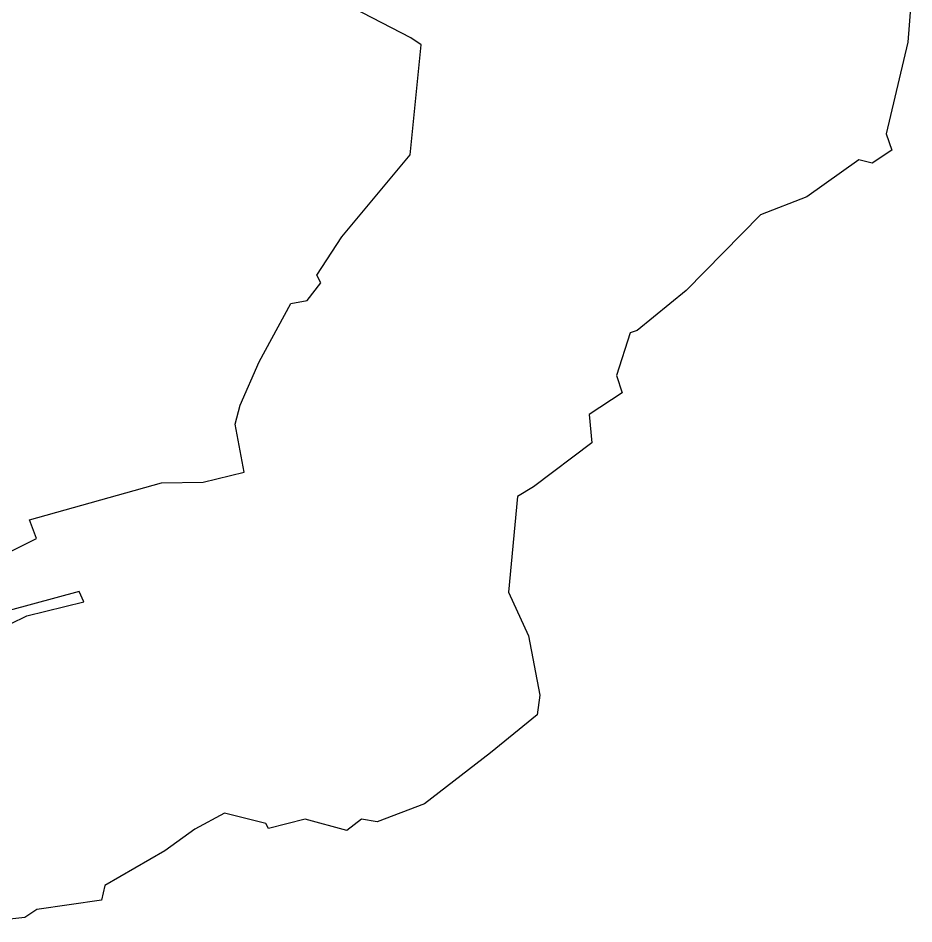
# Model space of a CAD drawing. Header units: metres. Extents: x 314013 to 319180, y 1897447 to 1902766.
# Drawn here: x 316758 to 319180, y 1897867 to 1900314 of the extents above; entities that cross this region are included whole.
import ezdxf

# ---------------------------------------------------------------- set-up
doc = ezdxf.new("R2010")
doc.units = ezdxf.units.M
doc.layers.add('village', color=3, linetype='Continuous')

msp = doc.modelspace()

# ---------------------------------------------------------------- linework, layer by layer
at = {"layer": 'village', "color": 6}
for points in [[(319179.7, 1900457.1, 0), (319163.6, 1900249.2, 0), (319104.6, 1900001.4, 0), (319120.4, 1899956.9, 0), (319067.3, 1899922, 0), (319031, 1899931.3, 0), (318890, 1899831, 0), (318764.7, 1899782.4, 0), (318564.6, 1899578.4, 0), (318431.3, 1899470.1, 0), (318413.1, 1899464.1, 0), (318375.8, 1899348.2, 0), (318391.1, 1899301.3, 0), (318301.9, 1899243.4, 0), (318309.2, 1899166.4, 0), (318151.6, 1899047.2, 0), (318108.4, 1899021.6, 0), (318083.6, 1898762.6, 0), (318137.6, 1898645, 0), (318168.5, 1898484.3, 0), (318161.5, 1898431.4, 0), (318035, 1898328.6, 0), (317857.3, 1898191.2, 0), (317729.3, 1898142.2, 0), (317686.4, 1898149.2, 0), (317646.6, 1898118.9, 0), (317534.5, 1898149.1, 0), (317435, 1898124.6, 0), (317428.1, 1898137.5, 0), (317316.1, 1898166.2, 0), (317236.5, 1898122.8, 0), (317154.7, 1898063.9, 0), (316992.8, 1897970.3, 0), (316983.7, 1897930.3, 0), (316809.1, 1897905.1, 0), (316776.7, 1897884.1, 0), (316621.6, 1897866.6, 0)], [(316711, 1898859.6, 0), (316807.9, 1898907.7, 0), (316789, 1898958, 0), (317146.3, 1899058.5, 0), (317259, 1899060.2, 0), (317369.8, 1899087.4, 0), (317345.3, 1899216.8, 0), (317358.8, 1899268.4, 0), (317409.6, 1899385.7, 0), (317495.5, 1899543.3, 0), (317539.6, 1899551.2, 0), (317576.6, 1899598.8, 0), (317566.1, 1899619.2, 0), (317633.5, 1899722.7, 0), (317818.5, 1899944.9, 0), (317847.8, 1900241.6, 0), (317819.7, 1900261, 0), (317478.1, 1900438.6, 0)], [(316737.6, 1898677.2, 0), (316781.8, 1898698.7, 0), (316936.3, 1898736.4, 0), (316923.2, 1898764.9, 0), (316734.4, 1898713, 0)]]:
    msp.add_polyline3d(points, dxfattribs=at)

doc.saveas('drawing.dxf')
